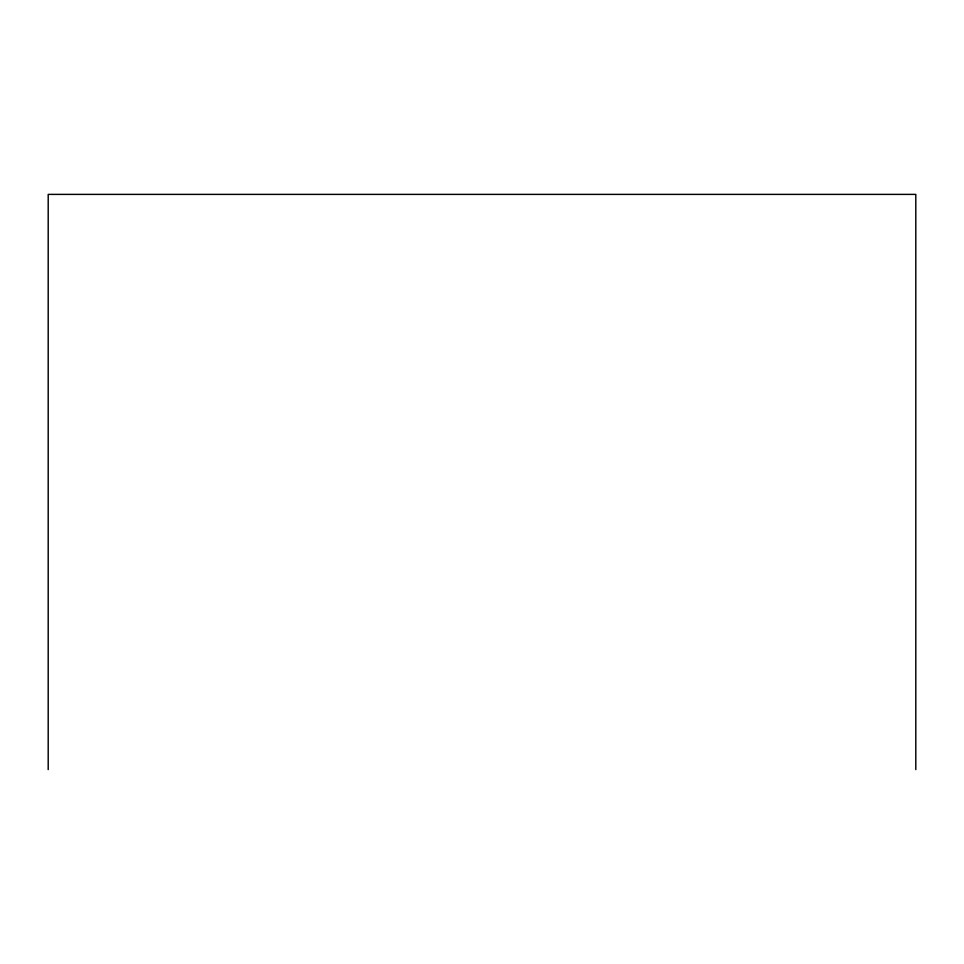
<?xml version="1.0" encoding="UTF-8"?>
<svg xmlns="http://www.w3.org/2000/svg" width="964" height="964" viewBox="0 0 964 964"><rect width="100%" height="100%" fill="white"/><g stroke="black" fill="none" stroke-linecap="round" stroke-linejoin="round"><path stroke-width="1.45" d="M915.8 769.609L915.8 194.391L48.2 194.391L48.2 769.609"/></g></svg>
